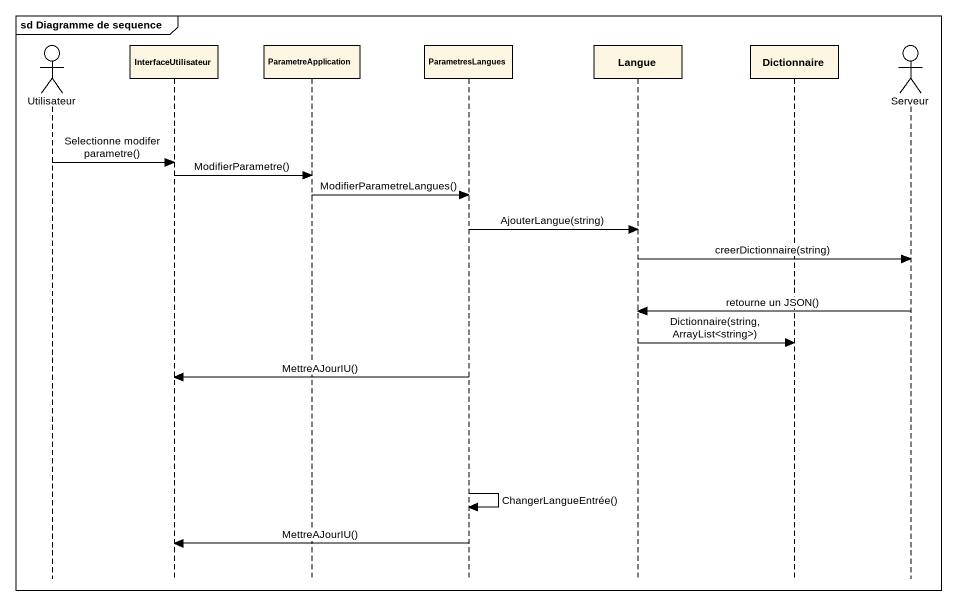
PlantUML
@startuml
mainframe sd Diagramme de sequence
hide footbox
actor Utilisateur
participant InterfaceUtilisateur
participant ParametreApplication
participant ParametresLangues
participant Langue
participant Dictionnaire
actor Serveur

Utilisateur -> InterfaceUtilisateur : Selectionne modifer parametre()
InterfaceUtilisateur -> ParametreApplication : ModifierParametre()
ParametreApplication -> ParametresLangues : ModifierParametreLangues()
ParametresLangues -> Langue : AjouterLangue(string)
Langue -> Serveur : creerDictionnaire(string)
Serveur -> Langue : retourne un JSON()
Langue -> Dictionnaire : Dictionnaire(string, ArrayList<string>)
ParametresLangues -> InterfaceUtilisateur : MettreAJourIU()
ParametresLangues -> ParametresLangues : ChangerLangueEntrée()
ParametresLangues -> InterfaceUtilisateur : MettreAJourIU()
@enduml
